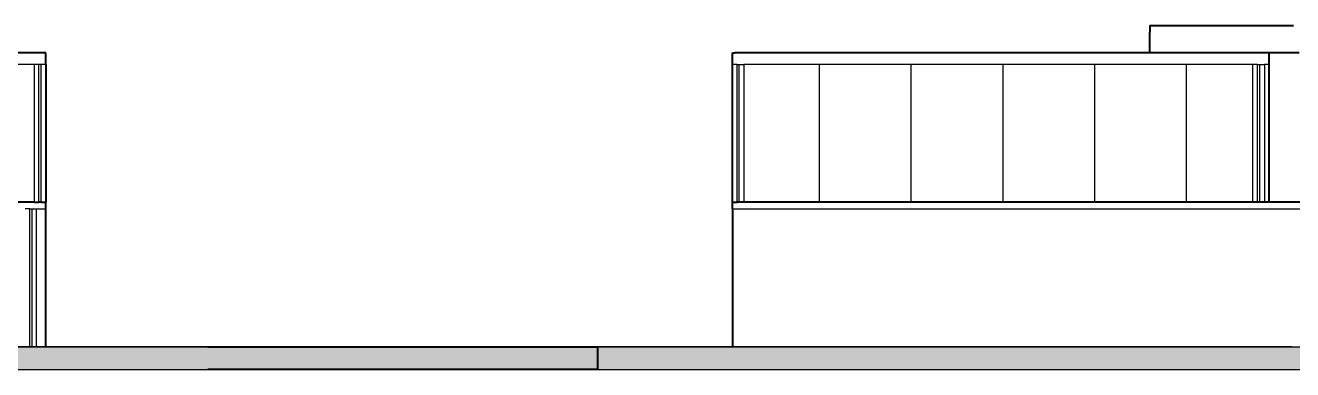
# Model space of a CAD drawing. Header units: millimetres. Extents: x -1966 to 205283, y -140015 to 7000.
# Drawn here: x 83008 to 110641, y -500 to 7000 of the extents above; entities that cross this region are included whole.
import ezdxf

# ---------------------------------------------------------------- set-up
doc = ezdxf.new("R2010")
doc.units = ezdxf.units.MM
doc.header["$LTSCALE"] = 1000
doc.layers.add('1', color=7, linetype='Continuous', lineweight=40)

msp = doc.modelspace()

# ---------------------------------------------------------------- hatches: boundary and pattern name
at = {"layer": '1'}
h = msp.add_hatch(color=256, dxfattribs=at)
h.dxf.hatch_style = 1
h.paths.add_polyline_path([(95486.1, 0.1), (86986.1, 0.1), (84594.3, 0.1), (65272.9, 0.1), (65257.1, 0.1), (65253.9, 0.1), (65117.5, 0.1), (65108.1, 0.1), (65031.2, 0.1), (65031.2, -499.9), (86986.1, -499.9), (95486.1, -499.9)])
h = msp.add_hatch(color=256, dxfattribs=at)
h.dxf.hatch_style = 1
h.paths.add_polyline_path([(126434.7, 0.1), (117434.7, 0.1), (115744.6, 0.1), (114726.1, 0.1), (113728.9, 0.1), (112999.2, 0.1), (109138.5, 0.1), (106743.7, 0.1), (106402, 0.1), (105601.8, 0.1), (104713.7, 0.1), (104496.8, 0.1), (104280, 0.1), (104063.2, 0.1), (102614.6, 0.1), (101884.9, 0.1), (95486.1, 0.1), (95486.1, -499.9), (117434.7, -499.9), (126434.7, -499.9)])

# ---------------------------------------------------------------- linework, layer by layer
for p, q in [((83204.5, 6150.1), (81604.5, 6150.1)), ((83204.5, 3150.1), (83204.5, 6150.1)), ((83304.5, 6150.1), (83204.5, 6150.1)), ((83304.5, 3150.1), (83304.5, 6150.1)), ((83354.5, 6150.1), (83304.5, 6150.1)), ((83354.5, 3150.1), (83354.5, 6150.1)), ((83454.5, 6150.1), (83354.5, 6150.1)), ((98526.2, 6150.1), (98426.2, 6150.1)), ((98526.2, 3150.1), (98526.2, 6150.1)), ((98526.2, 6150.1), (98576.2, 6150.1)), ((98576.2, 6150.1), (98676.2, 6150.1)), ((98576.2, 3150.1), (98576.2, 6150.1)), ((98676.2, 6150.1), (98676.2, 3150.1)), ((100326.2, 6150.1), (98676.2, 6150.1)), ((100326.2, 3150.1), (100326.2, 6150.1)), ((102326.2, 6150.1), (100326.2, 6150.1)), ((102326.2, 3150.1), (102326.2, 6150.1)), ((104326.2, 6150.1), (102326.2, 6150.1)), ((104326.2, 3150.1), (104326.2, 6150.1)), ((106326.2, 6150.1), (104326.2, 6150.1)), ((106326.2, 3150.1), (106326.2, 6150.1)), ((108326.2, 6150.1), (106326.2, 6150.1)), ((108326.2, 3150.1), (108326.2, 6150.1)), ((109776.2, 6150.1), (108326.2, 6150.1)), ((109776.2, 3150.1), (109776.2, 6150.1)), ((109876.2, 6150.1), (109776.2, 6150.1)), ((109876.2, 3150.1), (109876.2, 6150.1)), ((109876.2, 6150.1), (109926.2, 6150.1)), ((109926.2, 6150.1), (110026.2, 6150.1)), ((109926.2, 3150.1), (109926.2, 6150.1)), ((110026.2, 6150.1), (110026.3, 6150.1)), ((110026.2, 6150.1), (110026.2, 4053.2)), ((110126.2, 6150.1), (110026.3, 6150.1)), ((110026.3, 6150.1), (110026.3, 4053.2)), ((110026.3, 4053.2), (110026.2, 4053.2)), ((110026.2, 4053.2), (110026.2, 4052.6)), ((110026.3, 4052.6), (110026.2, 4052.6)), ((110026.2, 4052.6), (110026.2, 4015.8)), ((110026.3, 4015.8), (110026.2, 4015.8)), ((110026.2, 4015.8), (110026.2, 4015.2)), ((110026.2, 4015.2), (110026.3, 4015.2)), ((110026.2, 4015.2), (110026.2, 3150.1)), ((110026.3, 4053.2), (110026.3, 4052.6)), ((110026.3, 4052.6), (110026.3, 4015.8)), ((110026.3, 4015.8), (110026.3, 4015.2)), ((110026.3, 4015.2), (110026.3, 3150.1)), ((83104.7, 3000.1), (83004.7, 3000.1)), ((83104.7, 0.1), (83104.7, 3000.1)), ((83104.7, 3000.1), (83154.7, 3000.1)), ((83154.7, 3000.1), (83254.7, 3000.1)), ((83154.7, 0.1), (83154.7, 3000.1)), ((83254.7, 3000.1), (83454.5, 3000.1)), ((83254.7, 0.1), (83254.7, 3000.1)), ((98426.2, 3000.1), (114626.2, 3000.1)), ((86986.1, 0.1), (65257.1, 0.1)), ((86986.1, 0.1), (65257.1, 0.1)), ((86986.1, 0.1), (65272.9, 0.1)), ((69187.3, 0.1), (86986.1, 0.1)), ((86986.1, 0.1), (69218.9, 0.1)), ((85950.6, 0.1), (80912.3, 0.1)), ((86986.1, 0.1), (81733, 0.1)), ((83004.7, 0.1), (83104.7, 0.1)), ((85056.3, 0.1), (83011.6, 0.1)), ((83154.7, 0.1), (83104.7, 0.1)), ((83254.7, 0.1), (83154.7, 0.1)), ((83254.7, 0.1), (83454.5, 0.1)), ((86986.1, 0.1), (83454.5, 0.1)), ((86986.1, 0.1), (83454.5, 0.1)), ((86986.1, 0.1), (83454.5, 0.1)), ((86986.1, 0.1), (83454.5, 0.1)), ((86986.1, 0.1), (83454.5, 0.1)), ((85402.5, 0.1), (83454.5, 0.1)), ((84600.2, 0.1), (83454.5, 0.1)), ((86986.1, 0.1), (83454.5, 0.1)), ((86126, 0.1), (84081.3, 0.1)), ((84594.3, 0.1), (86986.1, 0.1)), ((86986.1, 0.1), (84594.3, 0.1)), ((86986.1, 0.1), (85631.8, 0.1)), ((86986.1, 0.1), (86434.1, 0.1)), ((95486.1, 0.1), (98426.2, 0.1)), ((102105.7, 0.1), (95486.1, 0.1)), ((95486.1, 0.1), (100815.2, 0.1)), ((95486.1, 0.1), (102614.6, 0.1)), ((104111.4, 0.1), (95486.1, 0.1)), ((97569.1, 0.1), (95486.1, 0.1)), ((97570.7, 0.1), (95486.1, 0.1)), ((97467.6, 0.1), (95486.1, 0.1)), ((97416.8, 0.1), (95486.1, 0.1)), ((97366, 0.1), (95486.1, 0.1)), ((102056.7, 0.1), (95486.1, 0.1)), ((97187, 0.1), (96881.7, 0.1)), ((97615.3, 0.1), (96884.1, 0.1)), ((97466.5, 0.1), (96892.1, 0.1)), ((97204.5, 0.1), (96896.4, 0.1)), ((97990.9, 0.1), (96912.6, 0.1)), ((97329.6, 0.1), (96920.3, 0.1)), ((97615.3, 0.1), (96926.3, 0.1)), ((97786, 0.1), (96927.7, 0.1)), ((97612, 0.1), (96929.6, 0.1)), ((97940.3, 0.1), (96929.7, 0.1)), ((98197, 0.1), (96946.7, 0.1)), ((97231, 0.1), (96964.5, 0.1)), ((97344, 0.1), (96977.6, 0.1)), ((97177.6, 0.1), (97013.8, 0.1)), ((97559, 0.1), (97024.9, 0.1)), ((97273.5, 0.1), (97052.2, 0.1)), ((97291.1, 0.1), (97054, 0.1)), ((97422.9, 0.1), (97087.7, 0.1)), ((97391.9, 0.1), (97093.8, 0.1)), ((97194.2, 0.1), (97136, 0.1)), ((97255.3, 0.1), (97160.7, 0.1)), ((97263.3, 0.1), (97164, 0.1)), ((97696.8, 0.1), (97177.3, 0.1)), ((97533.6, 0.1), (97189.8, 0.1)), ((97452.3, 0.1), (97220.5, 0.1)), ((97323.6, 0.1), (97246.7, 0.1)), ((97569.9, 0.1), (97258.7, 0.1)), ((97693.9, 0.1), (97278.8, 0.1)), ((97482.9, 0.1), (97309.1, 0.1)), ((97490, 0.1), (97319.9, 0.1)), ((97608.7, 0.1), (97383.6, 0.1)), ((97636.7, 0.1), (97391.7, 0.1)), ((97529, 0.1), (97405.7, 0.1)), ((97719.1, 0.1), (97405.7, 0.1)), ((97830.5, 0.1), (97440.2, 0.1)), ((98197, 0.1), (97456.2, 0.1)), ((97560.4, 0.1), (97504.6, 0.1)), ((97742.8, 0.1), (97522.4, 0.1)), ((97936.6, 0.1), (97560.4, 0.1)), ((100815.2, 0.1), (97566.1, 0.1)), ((99104.7, 0.1), (97566.1, 0.1)), ((98426.2, 0.1), (97569.1, 0.1)), ((97713.7, 0.1), (97570.7, 0.1)), ((97743.4, 0.1), (97594.4, 0.1)), ((98318.9, 0.1), (97626.9, 0.1)), ((97797, 0.1), (97647.2, 0.1)), ((98085.7, 0.1), (97710.6, 0.1)), ((97930.4, 0.1), (97770.2, 0.1)), ((99321.5, 0.1), (97782.9, 0.1)), ((97846.6, 0.1), (97785.5, 0.1)), ((97991.7, 0.1), (97834.1, 0.1)), ((98072.9, 0.1), (97873.9, 0.1)), ((98172.2, 0.1), (97909.9, 0.1)), ((98101.5, 0.1), (97957.8, 0.1)), ((98213.8, 0.1), (97990.3, 0.1)), ((99538.4, 0.1), (97999.8, 0.1)), ((98343.4, 0.1), (98030.6, 0.1)), ((98165.7, 0.1), (98042.9, 0.1)), ((98386.6, 0.1), (98109.2, 0.1)), ((98187.6, 0.1), (98124.7, 0.1)), ((98284.6, 0.1), (98172.2, 0.1)), ((99755.2, 0.1), (98216.6, 0.1)), ((98363.1, 0.1), (98284.6, 0.1)), ((98321.1, 0.1), (98313.5, 0.1)), ((98411.3, 0.1), (98334.9, 0.1)), ((98426.2, 0.1), (114626.2, 0.1)), ((101884.9, 0.1), (99104.7, 0.1)), ((103414, 0.1), (100657.8, 0.1)), ((100657.8, 0.1), (102688.4, 0.1)), ((102688.4, 0.1), (101544.9, 0.1)), ((101884.9, 0.1), (105332.3, 0.1)), ((105351.1, 0.1), (102614.6, 0.1)), ((102614.6, 0.1), (106062, 0.1)), ((106514.3, 0.1), (103414, 0.1)), ((105332.3, 0.1), (104063.2, 0.1)), ((105601.8, 0.1), (104063.2, 0.1)), ((105818.6, 0.1), (104280, 0.1)), ((106035.4, 0.1), (104496.8, 0.1)), ((104621.4, 0.1), (108068.8, 0.1)), ((106252.3, 0.1), (104713.7, 0.1)), ((105351.1, 0.1), (106514.3, 0.1)), ((105351.1, 0.1), (112659.2, 0.1)), ((106402, 0.1), (105601.8, 0.1)), ((108068.8, 0.1), (106062, 0.1)), ((106402, 0.1), (108227.9, 0.1)), ((109138.3, 0.1), (106743.7, 0.1)), ((109138.5, 0.1), (107131.8, 0.1)), ((107131.8, 0.1), (110622.4, 0.1)), ((109633, 0.1), (107238.4, 0.1)), ((110127.7, 0.1), (107733.2, 0.1)), ((110622.4, 0.1), (108227.9, 0.1)), ((109138.5, 0.1), (112999.2, 0.1)), ((65037.5, -499.9), (86986.1, -499.9)), ((95486.1, -499.9), (117434.7, -499.9))]:
    msp.add_line(p, q)
for p, q in [((107527.2, 7000.1), (107526.2, 7000.1)), ((107526.2, 7000.1), (107526.2, 6850.1)), ((107527.2, 7000.1), (107535.3, 7000.1)), ((107535.3, 7000.1), (107551.3, 7000.1)), ((107551.3, 7000.1), (107575.3, 7000.1)), ((107575.3, 7000.1), (107607.3, 7000.1)), ((107607.3, 7000.1), (107647.1, 7000.1)), ((107647.1, 7000.1), (107694.6, 7000.1)), ((107694.6, 7000.1), (107749.8, 7000.1)), ((107749.8, 7000.1), (107812.6, 7000.1)), ((107812.6, 7000.1), (107882.7, 7000.1)), ((107882.7, 7000.1), (107960.1, 7000.1)), ((107960.1, 7000.1), (108044.6, 7000.1)), ((108044.6, 7000.1), (108135.9, 7000.1)), ((108135.9, 7000.1), (108233.9, 7000.1)), ((108233.9, 7000.1), (108338.3, 7000.1)), ((108338.3, 7000.1), (108449, 7000.1)), ((108449, 7000.1), (108565.7, 7000.1)), ((108565.7, 7000.1), (108688, 7000.1)), ((108688, 7000.1), (108815.8, 7000.1)), ((108815.8, 7000.1), (108948.8, 7000.1)), ((108948.8, 7000.1), (109086.6, 7000.1)), ((109086.6, 7000.1), (109229, 7000.1)), ((109229, 7000.1), (109375.5, 7000.1)), ((109375.5, 7000.1), (109526.1, 7000.1)), ((109526.1, 7000.1), (109680.1, 7000.1)), ((109680.1, 7000.1), (109837.4, 7000.1)), ((109837.4, 7000.1), (109997.6, 7000.1)), ((109997.6, 7000.1), (110160.3, 7000.1)), ((110160.3, 7000.1), (110325.2, 7000.1)), ((110325.2, 7000.1), (110491.8, 7000.1)), ((110491.8, 7000.1), (110659.9, 7000.1)), ((107527.2, 6850.1), (107526.2, 6850.1)), ((107526.2, 6400.1), (107526.2, 6850.1)), ((83454.5, 6400.1), (80054.5, 6400.1)), ((83454.5, 6300.1), (83454.5, 6400.1)), ((98426.2, 6300.1), (98426.2, 6400.1)), ((98426.2, 6400.1), (98476.2, 6400.1)), ((107526.2, 6400.1), (98476.2, 6400.1)), ((107530.3, 6400.1), (107526.2, 6400.1)), ((107542.5, 6400.1), (107530.3, 6400.1)), ((107562.9, 6400.1), (107542.5, 6400.1)), ((107591.3, 6400.1), (107562.9, 6400.1)), ((107627.7, 6400.1), (107591.3, 6400.1)), ((107672.1, 6400.1), (107627.7, 6400.1)), ((107724.2, 6400.1), (107672.1, 6400.1)), ((107784.1, 6400.1), (107724.2, 6400.1)), ((107851.6, 6400.1), (107784.1, 6400.1)), ((107926.4, 6400.1), (107851.6, 6400.1)), ((108008.5, 6400.1), (107926.4, 6400.1)), ((108097.7, 6400.1), (108008.5, 6400.1)), ((108193.8, 6400.1), (108097.7, 6400.1)), ((108296.4, 6400.1), (108193.8, 6400.1)), ((108405.5, 6400.1), (108296.4, 6400.1)), ((108520.8, 6400.1), (108405.5, 6400.1)), ((108641.9, 6400.1), (108520.8, 6400.1)), ((108768.7, 6400.1), (108641.9, 6400.1)), ((108900.9, 6400.1), (108768.7, 6400.1)), ((109038, 6400.1), (108900.9, 6400.1)), ((109179.9, 6400.1), (109038, 6400.1)), ((109326.2, 6400.1), (109179.9, 6400.1)), ((109476.6, 6400.1), (109326.2, 6400.1)), ((109630.7, 6400.1), (109476.6, 6400.1)), ((109788.2, 6400.1), (109630.7, 6400.1)), ((109948.8, 6400.1), (109788.2, 6400.1)), ((110112, 6400.1), (109948.8, 6400.1)), ((110126.2, 6400.1), (110112, 6400.1)), ((110126.2, 6300.1), (110126.2, 6400.1)), ((110277.5, 6400.1), (110126.2, 6400.1)), ((110444.9, 6400.1), (110277.5, 6400.1)), ((110613.9, 6400.1), (110444.9, 6400.1)), ((110784, 6400.1), (110613.9, 6400.1)), ((83454.5, 6150.1), (83454.5, 6300.1)), ((83454.5, 6150.1), (83454.5, 3150.1)), ((98426.2, 6150.1), (98426.2, 6300.1)), ((98426.2, 3150.1), (98426.2, 6150.1)), ((110126.2, 6150.1), (110126.2, 6300.1)), ((110126.2, 3151.1), (110126.2, 6150.1)), ((83204.5, 3150.1), (81604.5, 3150.1)), ((83204.5, 3150.1), (83304.5, 3150.1)), ((83354.5, 3150.1), (83304.5, 3150.1)), ((83354.5, 3150.1), (83454.5, 3150.1)), ((83454.5, 3000.1), (83454.5, 3150.1)), ((98426.2, 3000.1), (98426.2, 3150.1)), ((98426.2, 3150.1), (98526.2, 3150.1)), ((98576.2, 3150.1), (98526.2, 3150.1)), ((98676.2, 3150.1), (98576.2, 3150.1)), ((100326.2, 3150.1), (98676.2, 3150.1)), ((102326.2, 3150.1), (100326.2, 3150.1)), ((104326.2, 3150.1), (102326.2, 3150.1)), ((106326.2, 3150.1), (104326.2, 3150.1)), ((108326.2, 3150.1), (106326.2, 3150.1)), ((109776.2, 3150.1), (108326.2, 3150.1)), ((109876.2, 3150.1), (109776.2, 3150.1)), ((109926.2, 3150.1), (109876.2, 3150.1)), ((110026.2, 3150.1), (109926.2, 3150.1)), ((110026.3, 3150.1), (110026.2, 3150.1)), ((110126.2, 3150.1), (110026.3, 3150.1)), ((110126.2, 3150.1), (110126.2, 3151.1)), ((113144.7, 3151.1), (110126.2, 3151.1)), ((83454.5, 0.1), (83454.5, 3000.1)), ((98426.2, 3000.1), (98426.2, 0.1))]:
    msp.add_line(p, q, dxfattribs=at)
msp.add_lwpolyline([(86986.1, 0.1), (95486.1, 0.1), (95486.1, -499.9), (86986.1, -499.9)], dxfattribs=at)

doc.saveas('drawing.dxf')
